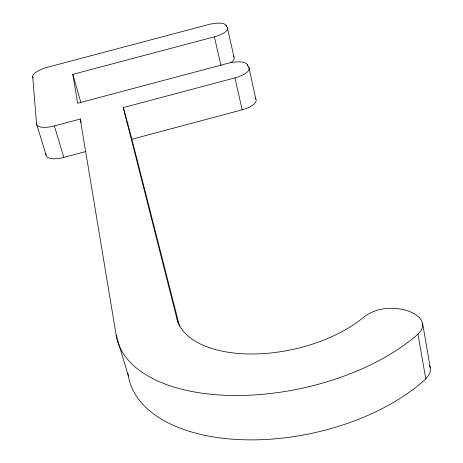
<?xml version="1.0" encoding="UTF-8"?>
<svg xmlns="http://www.w3.org/2000/svg" width="463" height="463" viewBox="0 0 463 463"><rect width="100%" height="100%" fill="white"/><g stroke="black" fill="none" stroke-linecap="round" stroke-linejoin="round"><path stroke-width="0.69" d="M227.397 27.757A16.089 5.348 -13.4 0 1 214.369 36.82L72.824 74.369L77.622 103.261L227.669 63.373A17.472 6.297 -13.1 0 1 247.34 64.594L248.897 67.471A17.577 6.372 -13.1 0 1 234.932 77.882L123.303 107.59L176.941 318.833A107.109 55.693 -12.4 0 0 252.995 353.981A107.109 55.693 -12.4 0 0 363.496 317.352C374.179 308.74 388.845 306.784 402.029 309.336A44.014 24.487 -9.3 0 1 415.89 314.73L419.137 317.34L421.44 320.28L422.638 323.492L430.301 367.911L430.26 371.459L428.813 375.146L425.792 378.925A167.971 92.675 -12.2 0 1 248.695 439.867A167.971 92.675 -12.2 0 1 128.349 376.008L116.178 335.258L80.249 119.049L54.385 125.93A17.663 6.407 -16.2 0 1 36.583 123.945L32.699 76.615A16.078 5.313 -15.9 0 1 47.614 67.222L208.269 24.643A16.002 5.29 -13.4 0 1 226.089 25.343L227.397 27.757L234.023 57.221A15.921 5.625 -13.3 0 1 230.395 62.754M422.638 323.492L422.563 326.919L421.058 330.507L417.956 334.199A170.847 89.214 -12.4 0 1 237.45 395.512A170.847 89.214 -12.4 0 1 116.178 335.258M126.85 123.291L128.245 122.921M36.583 123.945L46.08 155.082A17.455 6.725 -16.3 0 0 63.778 157.414L85.881 151.517M179.522 326.207L131.874 139.253L242.161 109.829A17.374 6.69 -13 0 0 255.877 99.14L248.897 67.471M233.358 55.948L234.023 57.221M255.246 97.93L255.877 99.14M429.334 365.243L430.301 367.911M32.699 76.615L33.116 77.992M54.385 125.93L63.778 157.414M80.249 119.049L81.233 122.475M72.824 74.369L80.834 102.375M176.941 318.833L177.89 322.306M123.303 107.59L131.874 139.253M214.369 36.82L221.054 65.833M234.932 77.882L242.161 109.829M226.089 25.343L226.407 26.738M247.34 64.594L247.653 65.995M417.956 334.199L425.792 378.925M127.857 373.161L128.349 376.008M45.941 153.641L46.08 155.082"/></g></svg>
